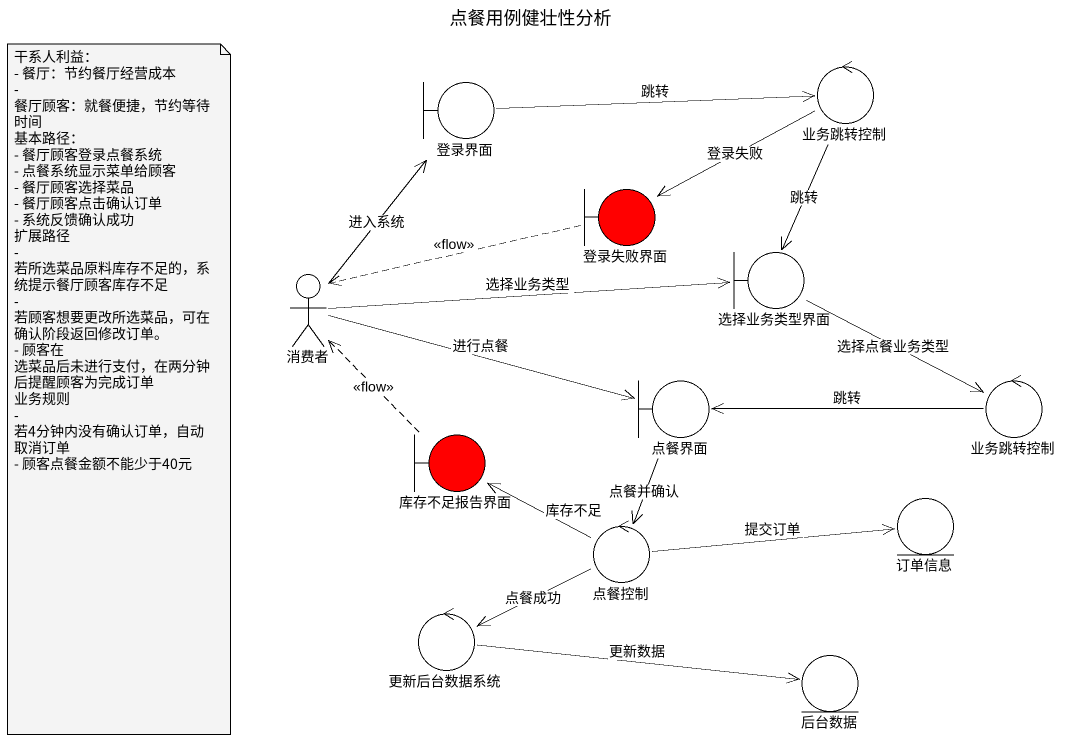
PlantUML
@startuml
title 点餐用例健壮性分析
control 业务跳转控制
boundary 登录界面
boundary 登录失败界面 #FF0000
actor 消费者
boundary 选择业务类型界面
boundary 点餐界面
control "业务跳转控制" as 业务跳转控制_2
boundary 库存不足报告界面 #FF0000
control 点餐控制
entity 订单信息
control 更新后台数据系统
entity 后台数据
业务跳转控制 -left-> 登录失败界面 : 登录失败
业务跳转控制 --> 选择业务类型界面 : 跳转
登录界面 -right-> 业务跳转控制 : 跳转
登录失败界面 .left.> 消费者 : <<flow>>
消费者 -up-> 登录界面 : 进入系统
消费者 -right-> 选择业务类型界面 : 选择业务类型
消费者 -right-> 点餐界面 : 进行点餐
选择业务类型界面 -right-> 业务跳转控制_2 : 选择点餐业务类型
点餐界面 --> 点餐控制 : 点餐并确认
业务跳转控制_2 -left-> 点餐界面 : 跳转
库存不足报告界面 .up.> 消费者 : <<flow>>
点餐控制 -left-> 库存不足报告界面 : 库存不足
点餐控制 -right-> 订单信息 : 提交订单
点餐控制 -left-> 更新后台数据系统 : 点餐成功
更新后台数据系统 -right-> 后台数据 : 更新数据
note as N1
  干系人利益：
  - 餐厅：节约餐厅经营成本
  - 餐厅顾客：就餐便捷，节约等待时间
  基本路径：
  - 餐厅顾客登录点餐系统
  - 点餐系统显示菜单给顾客
  - 餐厅顾客选择菜品
  - 餐厅顾客点击确认订单
  - 系统反馈确认成功
  扩展路径
  - 若所选菜品原料库存不足的，系统提示餐厅顾客库存不足
  - 若顾客想要更改所选菜品，可在确认阶段返回修改订单。
  - 顾客在 选菜品后未进行支付，在两分钟后提醒顾客为完成订单
  业务规则
  - 若4分钟内没有确认订单，自动取消订单
  - 顾客点餐金额不能少于40元
end note
@enduml
